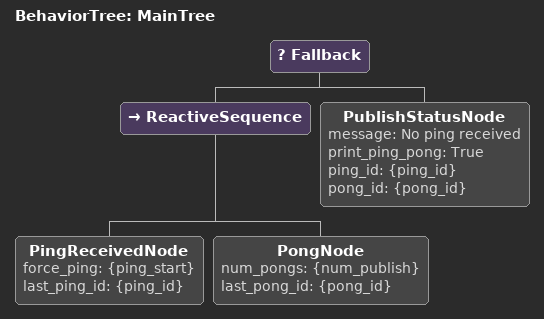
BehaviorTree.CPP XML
<root BTCPP_format="4">
    <BehaviorTree ID="MainTree">
        <Fallback>
            <ReactiveSequence>
                <PingReceivedNode force_ping="{ping_start}" last_ping_id="{ping_id}"/>
                <PongNode num_pongs="{num_publish}" last_pong_id="{pong_id}"/>
            </ReactiveSequence>
            <PublishStatusNode message="No ping received" print_ping_pong="True" ping_id="{ping_id}" pong_id="{pong_id}"/>
        </Fallback>
    </BehaviorTree>
</root>
